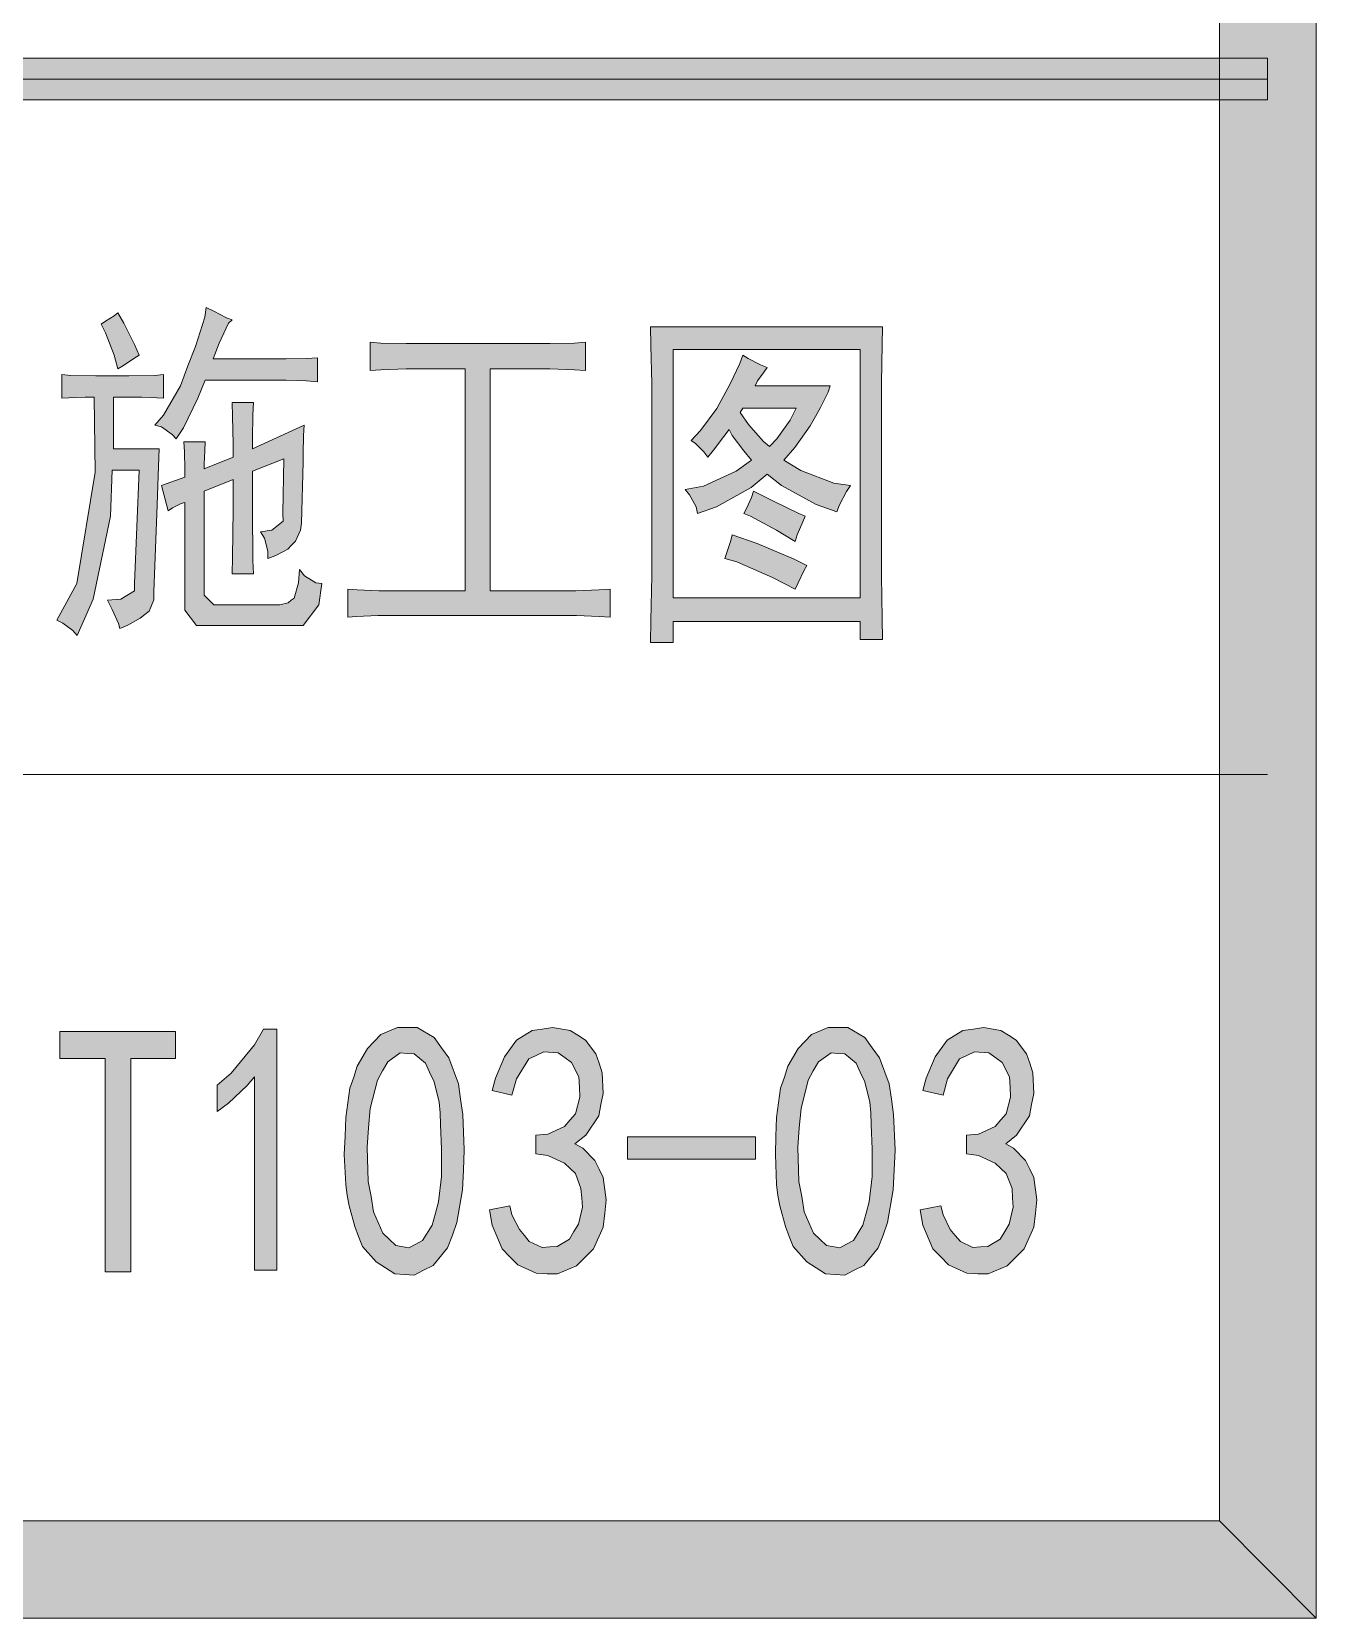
# Model space of a CAD drawing. Header units: millimetres. Extents: x 0 to 586, y 0 to 414.
# Drawn here: x 566.98 to 576.12, y 9.51 to 20.79 of the extents above; entities that cross this region are included whole.
import ezdxf

# ---------------------------------------------------------------- set-up
doc = ezdxf.new("R2010")
doc.units = ezdxf.units.MM

msp = doc.modelspace()

# ---------------------------------------------------------------- hatches: boundary and pattern name
h = msp.add_hatch(color=0)
h.dxf.hatch_style = 2
h.paths.add_polyline_path([(576.117861, 9.514417), (575.429944, 10.205861), (575.429944, 403.877639), (576.117861, 404.569083)])
h = msp.add_hatch(color=0)
h.dxf.hatch_style = 2
h.paths.add_polyline_path([(541.390417, 20.305889), (541.390417, 20.602222), (575.772139, 20.602222), (575.772139, 20.305889)])
h = msp.add_hatch(color=0)
h.dxf.hatch_style = 2
h.paths.add_polyline_path([(568.409667, 18.743083), (568.384972, 18.718389), (568.317944, 18.577278), (568.275611, 18.464389), (568.720111, 18.464389), (568.794194, 18.464389), (568.938833, 18.467917), (569.016444, 18.471444), (569.016444, 18.302111), (568.938833, 18.309167), (568.794194, 18.312694), (568.720111, 18.312694), (568.219167, 18.312694), (568.16625, 18.185694), (568.063944, 17.974028), (568.011028, 17.896417), (567.982806, 17.928167), (567.908722, 17.981083), (567.859333, 17.995194), (567.922833, 18.06575), (568.042778, 18.273889), (568.095694, 18.415), (568.148611, 18.552583), (568.215639, 18.760722), (568.226222, 18.831278), (568.279139, 18.803056), (568.370861, 18.757194)])
h = msp.add_hatch(color=0)
h.dxf.hatch_style = 2
h.paths.add_polyline_path([(567.598278, 18.792472), (567.640611, 18.718389), (567.714694, 18.566694), (567.749972, 18.492611), (567.711167, 18.467917), (567.637083, 18.418528), (567.598278, 18.393833), (567.570056, 18.492611), (567.510083, 18.651361), (567.478333, 18.711333), (567.510083, 18.7325), (567.570056, 18.771306)])
h = msp.add_hatch(color=0)
h.paths.add_polyline_path([(573.034583, 18.693694), (573.031056, 18.566694), (573.027528, 18.295056), (573.027528, 18.143361), (573.027528, 17.077972), (573.027528, 16.92275), (573.031056, 16.619361), (573.034583, 16.471194), (572.875833, 16.471194), (572.875833, 16.598194), (571.545861, 16.598194), (571.545861, 16.450028), (571.383583, 16.450028), (571.387111, 16.60525), (571.394167, 16.92275), (571.394167, 17.088556), (571.394167, 18.143361), (571.394167, 18.288), (571.387111, 18.563167), (571.383583, 18.693694)])
h.paths.add_polyline_path([(572.875833, 16.767528), (572.875833, 18.531417), (571.545861, 18.531417), (571.545861, 16.767528)])
h = msp.add_hatch(color=0)
h.dxf.hatch_style = 2
h.paths.add_polyline_path([(570.572194, 18.57375), (570.667444, 18.57375), (570.843833, 18.577278), (570.921444, 18.584333), (570.921444, 18.38325), (570.843833, 18.386778), (570.667444, 18.393833), (570.572194, 18.393833), (570.244111, 18.393833), (570.244111, 16.816917), (570.762694, 16.816917), (570.854417, 16.816917), (571.020222, 16.823972), (571.097833, 16.8275), (571.097833, 16.629944), (571.020222, 16.633472), (570.857944, 16.640528), (570.76975, 16.640528), (569.535028, 16.640528), (569.446833, 16.640528), (569.295139, 16.633472), (569.231639, 16.629944), (569.231639, 16.8275), (569.298667, 16.823972), (569.453889, 16.816917), (569.542083, 16.816917), (570.067722, 16.816917), (570.067722, 18.393833), (569.750222, 18.393833), (569.647917, 18.393833), (569.468, 18.386778), (569.390389, 18.38325), (569.390389, 18.584333), (569.468, 18.577278), (569.647917, 18.57375), (569.750222, 18.57375)])
h = msp.add_hatch(color=0)
h.paths.add_polyline_path([(572.212611, 18.404417), (572.191444, 18.372667), (572.145583, 18.309167), (572.127944, 18.273889), (572.660639, 18.273889), (572.646528, 18.228028), (572.593611, 18.118667), (572.558333, 18.055167), (572.519528, 17.988139), (572.410167, 17.836444), (572.332556, 17.744722), (572.4525, 17.670639), (572.688861, 17.582444), (572.805278, 17.564806), (572.777056, 17.522472), (572.727667, 17.427222), (572.710028, 17.377833), (572.561861, 17.43075), (572.314917, 17.564806), (572.212611, 17.645944), (572.099722, 17.550694), (571.852778, 17.413111), (571.718722, 17.36725), (571.708139, 17.413111), (571.662278, 17.497778), (571.630528, 17.536583), (571.761056, 17.561278), (571.993889, 17.667111), (572.10325, 17.744722), (572.046806, 17.81175), (571.965667, 17.921111), (571.9445, 17.963444), (571.905694, 17.914056), (571.831611, 17.815278), (571.792806, 17.765889), (571.764583, 17.804694), (571.704611, 17.864667), (571.672861, 17.885833), (571.739889, 17.956389), (571.856306, 18.111611), (571.902167, 18.199806), (571.951556, 18.288), (572.018583, 18.432639), (572.03975, 18.492611), (572.078556, 18.467917), (572.16675, 18.422056)])
h.paths.add_polyline_path([(572.022111, 18.083389), (572.082083, 17.998722), (572.187917, 17.878778), (572.23025, 17.8435), (572.283167, 17.896417), (572.378417, 18.030472), (572.42075, 18.115139), (572.03975, 18.115139)])
h = msp.add_hatch(color=0)
h.dxf.hatch_style = 2
h.paths.add_polyline_path([(567.922833, 18.185694), (567.873444, 18.189222), (567.767611, 18.19275), (567.714694, 18.19275), (567.566528, 18.19275), (567.566528, 17.825861), (567.891083, 17.825861), (567.887556, 17.765889), (567.8805, 17.564806), (567.876972, 17.427222), (567.852278, 16.809861), (567.852278, 16.753417), (567.820528, 16.672278), (567.788778, 16.647583), (567.757028, 16.622889), (567.668833, 16.5735), (567.612389, 16.548806), (567.601806, 16.584083), (567.555944, 16.682861), (567.524194, 16.749889), (567.619444, 16.756944), (567.714694, 16.816917), (567.714694, 16.869833), (567.749972, 17.674167), (567.555944, 17.674167), (567.545361, 17.346083), (567.421889, 16.756944), (567.309, 16.499417), (567.27725, 16.534694), (567.206694, 16.587611), (567.164361, 16.608778), (567.305472, 16.869833), (567.436, 17.660056), (567.428944, 18.19275), (567.365444, 18.19275), (567.249028, 18.189222), (567.199639, 18.185694), (567.199639, 18.355028), (567.263139, 18.347972), (567.439528, 18.344444), (567.555944, 18.344444), (567.675889, 18.344444), (567.859333, 18.347972), (567.922833, 18.355028)])
h = msp.add_hatch(color=0)
h.dxf.hatch_style = 2
h.paths.add_polyline_path([(568.074528, 17.624778), (568.074528, 17.681222), (568.071, 17.804694), (568.067472, 17.87525), (568.219167, 17.87525), (568.215639, 17.81175), (568.212111, 17.7165), (568.212111, 17.68475), (568.416722, 17.765889), (568.416722, 17.861139), (568.413194, 18.055167), (568.409667, 18.153944), (568.561361, 18.153944), (568.557833, 18.06575), (568.554306, 17.899944), (568.554306, 17.825861), (568.921194, 17.995194), (568.917667, 17.921111), (568.914139, 17.790583), (568.914139, 17.734139), (568.903556, 17.296694), (568.8965, 17.247306), (568.861222, 17.169694), (568.833, 17.141472), (568.804778, 17.11325), (568.720111, 17.067389), (568.663667, 17.046222), (568.663667, 17.099139), (568.638972, 17.190861), (568.61075, 17.236722), (568.691889, 17.247306), (568.773028, 17.310806), (568.7695, 17.36725), (568.776556, 17.755306), (568.554306, 17.667111), (568.554306, 17.395472), (568.557833, 17.032111), (568.561361, 16.936861), (568.409667, 16.936861), (568.413194, 17.056806), (568.416722, 17.391944), (568.416722, 17.607139), (568.212111, 17.526), (568.212111, 16.848667), (568.212111, 16.785167), (568.279139, 16.718139), (568.346167, 16.718139), (568.713056, 16.718139), (568.748333, 16.718139), (568.808306, 16.73225), (568.829472, 16.749889), (568.850639, 16.764), (568.882389, 16.873361), (568.889444, 16.968611), (568.924722, 16.92275), (569.005861, 16.873361), (569.048194, 16.869833), (569.027028, 16.718139), (568.914139, 16.569972), (568.815361, 16.569972), (568.233278, 16.569972), (568.155667, 16.569972), (568.074528, 16.679333), (568.074528, 16.788694), (568.074528, 17.444861), (568.046306, 17.437806), (567.986333, 17.406056), (567.954583, 17.384889), (567.908722, 17.564806)])
h = msp.add_hatch(color=0)
h.dxf.hatch_style = 2
h.paths.add_polyline_path([(572.117361, 17.526), (572.254944, 17.455444), (572.438389, 17.36725), (572.48425, 17.346083), (572.466611, 17.307278), (572.427806, 17.215556), (572.413694, 17.166167), (572.279639, 17.247306), (572.096194, 17.346083), (572.046806, 17.36725), (572.067972, 17.402528), (572.10325, 17.480139)])
h = msp.add_hatch(color=0)
h.dxf.hatch_style = 2
h.paths.add_polyline_path([(571.965667, 17.215556), (572.142056, 17.152056), (572.406639, 17.042694), (572.494833, 16.996833), (572.473667, 16.958028), (572.434861, 16.873361), (572.413694, 16.8275), (572.251417, 16.912167), (571.997417, 17.021528), (571.91275, 17.046222), (571.926861, 17.088556), (571.955083, 17.173222)])
h = msp.add_hatch(color=0)
h.dxf.hatch_style = 2
h.paths.add_polyline_path([(568.0075, 13.49375), (567.69, 13.49375), (567.69, 11.976806), (567.506556, 11.976806), (567.506556, 13.49375), (567.185528, 13.49375), (567.185528, 13.68425), (568.0075, 13.68425)])
h = msp.add_hatch(color=0)
h.dxf.hatch_style = 2
h.paths.add_polyline_path([(568.568417, 13.363222), (568.5155, 13.299722), (568.384972, 13.17625), (568.303833, 13.116278), (568.303833, 13.30325), (568.402611, 13.387917), (568.568417, 13.589), (568.631917, 13.701889), (568.727167, 13.701889), (568.727167, 11.987389), (568.568417, 11.987389)])
h = msp.add_hatch(color=0)
h.paths.add_polyline_path([(569.214, 12.939889), (569.217528, 13.073944), (569.24575, 13.282083), (569.273972, 13.359694), (569.298667, 13.437306), (569.37275, 13.564306), (569.418611, 13.613694), (569.468, 13.663083), (569.584417, 13.712472), (569.654972, 13.712472), (569.725528, 13.712472), (569.845472, 13.641917), (569.898389, 13.567833), (569.951306, 13.497278), (570.018333, 13.313833), (570.032444, 13.204472), (570.050083, 13.095111), (570.060667, 12.844639), (570.053611, 12.7), (570.046556, 12.558889), (570.00775, 12.326056), (569.976, 12.237861), (569.940722, 12.146139), (569.838417, 12.022667), (569.771389, 11.987389), (569.704361, 11.952111), (569.566778, 11.962694), (569.49975, 12.005028), (569.432722, 12.047361), (569.337472, 12.156722), (569.30925, 12.227278), (569.281028, 12.297833), (569.242222, 12.446), (569.228111, 12.520083), (569.217528, 12.597694), (569.206944, 12.809361)])
h.paths.add_polyline_path([(569.379806, 12.999861), (569.369222, 12.862278), (569.376278, 12.618861), (569.397444, 12.513028), (569.415083, 12.403667), (569.482111, 12.251972), (569.527972, 12.206111), (569.573833, 12.163778), (569.665556, 12.146139), (569.714944, 12.174361), (569.764333, 12.199056), (569.831361, 12.308417), (569.856056, 12.393083), (569.877222, 12.474222), (569.898389, 12.654139), (569.898389, 12.749389), (569.898389, 12.848167), (569.891333, 13.024556), (569.887806, 13.105694), (569.88075, 13.183306), (569.845472, 13.327944), (569.813722, 13.394972), (569.7855, 13.458472), (569.704361, 13.5255), (569.654972, 13.529028), (569.605583, 13.532556), (569.517389, 13.469056), (569.478583, 13.405556), (569.443306, 13.338528), (569.390389, 13.137444)])
h = msp.add_hatch(color=0)
h.dxf.hatch_style = 2
h.paths.add_polyline_path([(570.240583, 12.417778), (570.385222, 12.446), (570.399333, 12.3825), (570.45225, 12.276667), (570.487528, 12.234333), (570.522806, 12.192), (570.614528, 12.149667), (570.667444, 12.153194), (570.720361, 12.156722), (570.808556, 12.209639), (570.840306, 12.262556), (570.872056, 12.315472), (570.900278, 12.435417), (570.89675, 12.502444), (570.889694, 12.569472), (570.850889, 12.675306), (570.812083, 12.710583), (570.773278, 12.749389), (570.653333, 12.802306), (570.568667, 12.816417), (570.568667, 12.946944), (570.653333, 12.954), (570.773278, 13.010444), (570.812083, 13.056306), (570.850889, 13.098639), (570.882639, 13.218583), (570.879111, 13.289139), (570.875583, 13.363222), (570.822667, 13.465528), (570.776806, 13.497278), (570.727417, 13.532556), (570.625111, 13.539611), (570.572194, 13.514917), (570.519278, 13.490222), (570.431083, 13.349111), (570.399333, 13.232694), (570.258222, 13.264444), (570.282917, 13.352639), (570.346417, 13.504333), (570.38875, 13.564306), (570.431083, 13.624278), (570.543972, 13.691306), (570.614528, 13.701889), (570.688611, 13.712472), (570.812083, 13.691306), (570.868528, 13.659556), (570.921444, 13.624278), (570.995528, 13.5255), (571.020222, 13.458472), (571.041389, 13.391444), (571.048444, 13.243278), (571.030806, 13.165667), (571.016694, 13.084528), (570.924972, 12.946944), (570.847361, 12.886972), (570.903806, 12.855222), (570.988472, 12.767028), (571.020222, 12.707056), (571.048444, 12.647083), (571.069611, 12.488333), (571.059028, 12.393083), (571.048444, 12.294306), (570.977889, 12.139083), (570.917917, 12.079111), (570.857944, 12.019139), (570.723889, 11.962694), (570.649806, 11.962694), (570.572194, 11.966222), (570.441667, 12.026194), (570.385222, 12.082639), (570.328778, 12.139083), (570.258222, 12.308417)])
h = msp.add_hatch(color=0)
h.paths.add_polyline_path([(572.276111, 12.939889), (572.279639, 13.073944), (572.307861, 13.282083), (572.336083, 13.359694), (572.360778, 13.437306), (572.434861, 13.564306), (572.480722, 13.613694), (572.530111, 13.663083), (572.646528, 13.712472), (572.717083, 13.712472), (572.787639, 13.712472), (572.907583, 13.641917), (572.9605, 13.567833), (573.013417, 13.497278), (573.080444, 13.313833), (573.098083, 13.204472), (573.112194, 13.095111), (573.122778, 12.844639), (573.115722, 12.7), (573.108667, 12.558889), (573.069861, 12.326056), (573.038111, 12.237861), (573.002833, 12.146139), (572.900528, 12.022667), (572.8335, 11.987389), (572.766472, 11.952111), (572.628889, 11.962694), (572.561861, 12.005028), (572.494833, 12.047361), (572.399583, 12.156722), (572.371361, 12.227278), (572.343139, 12.297833), (572.304333, 12.446), (572.290222, 12.520083), (572.279639, 12.597694), (572.272583, 12.809361)])
h.paths.add_polyline_path([(572.441917, 12.999861), (572.431333, 12.862278), (572.438389, 12.618861), (572.459556, 12.513028), (572.477194, 12.403667), (572.544222, 12.251972), (572.590083, 12.206111), (572.635944, 12.163778), (572.731194, 12.146139), (572.777056, 12.174361), (572.826444, 12.199056), (572.893472, 12.308417), (572.918167, 12.393083), (572.939333, 12.474222), (572.9605, 12.654139), (572.9605, 12.749389), (572.9605, 12.848167), (572.953444, 13.024556), (572.949917, 13.105694), (572.942861, 13.183306), (572.907583, 13.327944), (572.875833, 13.394972), (572.847611, 13.458472), (572.766472, 13.5255), (572.717083, 13.529028), (572.667694, 13.532556), (572.5795, 13.469056), (572.540694, 13.405556), (572.505417, 13.338528), (572.456028, 13.137444)])
h = msp.add_hatch(color=0)
h.dxf.hatch_style = 2
h.paths.add_polyline_path([(573.302694, 12.417778), (573.447333, 12.446), (573.464972, 12.3825), (573.514361, 12.276667), (573.549639, 12.234333), (573.588444, 12.192), (573.676639, 12.149667), (573.729556, 12.153194), (573.782472, 12.156722), (573.870667, 12.209639), (573.902417, 12.262556), (573.934167, 12.315472), (573.962389, 12.435417), (573.958861, 12.502444), (573.955333, 12.569472), (573.913, 12.675306), (573.874194, 12.710583), (573.835389, 12.749389), (573.715444, 12.802306), (573.630778, 12.816417), (573.630778, 12.946944), (573.715444, 12.954), (573.835389, 13.010444), (573.874194, 13.056306), (573.913, 13.098639), (573.94475, 13.218583), (573.941222, 13.289139), (573.937694, 13.363222), (573.884778, 13.465528), (573.838917, 13.497278), (573.789528, 13.532556), (573.687222, 13.539611), (573.634306, 13.514917), (573.581389, 13.490222), (573.496722, 13.349111), (573.464972, 13.232694), (573.320333, 13.264444), (573.345028, 13.352639), (573.408528, 13.504333), (573.450861, 13.564306), (573.493194, 13.624278), (573.606083, 13.691306), (573.680167, 13.701889), (573.750722, 13.712472), (573.874194, 13.691306), (573.930639, 13.659556), (573.983556, 13.624278), (574.057639, 13.5255), (574.082333, 13.458472), (574.1035, 13.391444), (574.110556, 13.243278), (574.092917, 13.165667), (574.078806, 13.084528), (573.987083, 12.946944), (573.909472, 12.886972), (573.965917, 12.855222), (574.050583, 12.767028), (574.082333, 12.707056), (574.110556, 12.647083), (574.131722, 12.488333), (574.121139, 12.393083), (574.110556, 12.294306), (574.04, 12.139083), (573.980028, 12.079111), (573.920056, 12.019139), (573.786, 11.962694), (573.711917, 11.962694), (573.634306, 11.966222), (573.503778, 12.026194), (573.447333, 12.082639), (573.390889, 12.139083), (573.320333, 12.308417)])
h = msp.add_hatch(color=0)
h.dxf.hatch_style = 2
h.paths.add_polyline_path([(572.131472, 12.777611), (571.221306, 12.777611), (571.221306, 12.936361), (572.131472, 12.936361)])
h = msp.add_hatch(color=0)
h.dxf.hatch_style = 2
h.paths.add_polyline_path([(24.302861, 9.514417), (24.994306, 10.205861), (575.429944, 10.205861), (576.117861, 9.514417)])

# ---------------------------------------------------------------- linework, layer by layer
at = {"color": 0, "lineweight": 0}
for points in [[(576.117861, 9.514417), (575.429944, 10.205861), (575.429944, 403.877639), (576.117861, 404.569083)], [(541.390417, 20.305889), (541.390417, 20.602222), (575.772139, 20.602222), (575.772139, 20.305889)], [(568.409667, 18.743083), (568.384972, 18.718389), (568.317944, 18.577278), (568.275611, 18.464389), (568.720111, 18.464389), (568.794194, 18.464389), (568.938833, 18.467917), (569.016444, 18.471444), (569.016444, 18.302111), (568.938833, 18.309167), (568.794194, 18.312694), (568.720111, 18.312694), (568.219167, 18.312694), (568.16625, 18.185694), (568.063944, 17.974028), (568.011028, 17.896417), (567.982806, 17.928167), (567.908722, 17.981083), (567.859333, 17.995194), (567.922833, 18.06575), (568.042778, 18.273889), (568.095694, 18.415), (568.148611, 18.552583), (568.215639, 18.760722), (568.226222, 18.831278), (568.279139, 18.803056), (568.370861, 18.757194)], [(567.598278, 18.792472), (567.640611, 18.718389), (567.714694, 18.566694), (567.749972, 18.492611), (567.711167, 18.467917), (567.637083, 18.418528), (567.598278, 18.393833), (567.570056, 18.492611), (567.510083, 18.651361), (567.478333, 18.711333), (567.510083, 18.7325), (567.570056, 18.771306)], [(573.034583, 18.693694), (573.031056, 18.566694), (573.027528, 18.295056), (573.027528, 18.143361), (573.027528, 17.077972), (573.027528, 16.92275), (573.031056, 16.619361), (573.034583, 16.471194), (572.875833, 16.471194), (572.875833, 16.598194), (571.545861, 16.598194), (571.545861, 16.450028), (571.383583, 16.450028), (571.387111, 16.60525), (571.394167, 16.92275), (571.394167, 17.088556), (571.394167, 18.143361), (571.394167, 18.288), (571.387111, 18.563167), (571.383583, 18.693694)], [(570.572194, 18.57375), (570.667444, 18.57375), (570.843833, 18.577278), (570.921444, 18.584333), (570.921444, 18.38325), (570.843833, 18.386778), (570.667444, 18.393833), (570.572194, 18.393833), (570.244111, 18.393833), (570.244111, 16.816917), (570.762694, 16.816917), (570.854417, 16.816917), (571.020222, 16.823972), (571.097833, 16.8275), (571.097833, 16.629944), (571.020222, 16.633472), (570.857944, 16.640528), (570.76975, 16.640528), (569.535028, 16.640528), (569.446833, 16.640528), (569.295139, 16.633472), (569.231639, 16.629944), (569.231639, 16.8275), (569.298667, 16.823972), (569.453889, 16.816917), (569.542083, 16.816917), (570.067722, 16.816917), (570.067722, 18.393833), (569.750222, 18.393833), (569.647917, 18.393833), (569.468, 18.386778), (569.390389, 18.38325), (569.390389, 18.584333), (569.468, 18.577278), (569.647917, 18.57375), (569.750222, 18.57375)], [(572.875833, 16.767528), (572.875833, 18.531417), (571.545861, 18.531417), (571.545861, 16.767528)], [(572.212611, 18.404417), (572.191444, 18.372667), (572.145583, 18.309167), (572.127944, 18.273889), (572.660639, 18.273889), (572.646528, 18.228028), (572.593611, 18.118667), (572.558333, 18.055167), (572.519528, 17.988139), (572.410167, 17.836444), (572.332556, 17.744722), (572.4525, 17.670639), (572.688861, 17.582444), (572.805278, 17.564806), (572.777056, 17.522472), (572.727667, 17.427222), (572.710028, 17.377833), (572.561861, 17.43075), (572.314917, 17.564806), (572.212611, 17.645944), (572.099722, 17.550694), (571.852778, 17.413111), (571.718722, 17.36725), (571.708139, 17.413111), (571.662278, 17.497778), (571.630528, 17.536583), (571.761056, 17.561278), (571.993889, 17.667111), (572.10325, 17.744722), (572.046806, 17.81175), (571.965667, 17.921111), (571.9445, 17.963444), (571.905694, 17.914056), (571.831611, 17.815278), (571.792806, 17.765889), (571.764583, 17.804694), (571.704611, 17.864667), (571.672861, 17.885833), (571.739889, 17.956389), (571.856306, 18.111611), (571.902167, 18.199806), (571.951556, 18.288), (572.018583, 18.432639), (572.03975, 18.492611), (572.078556, 18.467917), (572.16675, 18.422056)], [(567.922833, 18.185694), (567.873444, 18.189222), (567.767611, 18.19275), (567.714694, 18.19275), (567.566528, 18.19275), (567.566528, 17.825861), (567.891083, 17.825861), (567.887556, 17.765889), (567.8805, 17.564806), (567.876972, 17.427222), (567.852278, 16.809861), (567.852278, 16.753417), (567.820528, 16.672278), (567.788778, 16.647583), (567.757028, 16.622889), (567.668833, 16.5735), (567.612389, 16.548806), (567.601806, 16.584083), (567.555944, 16.682861), (567.524194, 16.749889), (567.619444, 16.756944), (567.714694, 16.816917), (567.714694, 16.869833), (567.749972, 17.674167), (567.555944, 17.674167), (567.545361, 17.346083), (567.421889, 16.756944), (567.309, 16.499417), (567.27725, 16.534694), (567.206694, 16.587611), (567.164361, 16.608778), (567.305472, 16.869833), (567.436, 17.660056), (567.428944, 18.19275), (567.365444, 18.19275), (567.249028, 18.189222), (567.199639, 18.185694), (567.199639, 18.355028), (567.263139, 18.347972), (567.439528, 18.344444), (567.555944, 18.344444), (567.675889, 18.344444), (567.859333, 18.347972), (567.922833, 18.355028)], [(568.074528, 17.624778), (568.074528, 17.681222), (568.071, 17.804694), (568.067472, 17.87525), (568.219167, 17.87525), (568.215639, 17.81175), (568.212111, 17.7165), (568.212111, 17.68475), (568.416722, 17.765889), (568.416722, 17.861139), (568.413194, 18.055167), (568.409667, 18.153944), (568.561361, 18.153944), (568.557833, 18.06575), (568.554306, 17.899944), (568.554306, 17.825861), (568.921194, 17.995194), (568.917667, 17.921111), (568.914139, 17.790583), (568.914139, 17.734139), (568.903556, 17.296694), (568.8965, 17.247306), (568.861222, 17.169694), (568.833, 17.141472), (568.804778, 17.11325), (568.720111, 17.067389), (568.663667, 17.046222), (568.663667, 17.099139), (568.638972, 17.190861), (568.61075, 17.236722), (568.691889, 17.247306), (568.773028, 17.310806), (568.7695, 17.36725), (568.776556, 17.755306), (568.554306, 17.667111), (568.554306, 17.395472), (568.557833, 17.032111), (568.561361, 16.936861), (568.409667, 16.936861), (568.413194, 17.056806), (568.416722, 17.391944), (568.416722, 17.607139), (568.212111, 17.526), (568.212111, 16.848667), (568.212111, 16.785167), (568.279139, 16.718139), (568.346167, 16.718139), (568.713056, 16.718139), (568.748333, 16.718139), (568.808306, 16.73225), (568.829472, 16.749889), (568.850639, 16.764), (568.882389, 16.873361), (568.889444, 16.968611), (568.924722, 16.92275), (569.005861, 16.873361), (569.048194, 16.869833), (569.027028, 16.718139), (568.914139, 16.569972), (568.815361, 16.569972), (568.233278, 16.569972), (568.155667, 16.569972), (568.074528, 16.679333), (568.074528, 16.788694), (568.074528, 17.444861), (568.046306, 17.437806), (567.986333, 17.406056), (567.954583, 17.384889), (567.908722, 17.564806)], [(572.022111, 18.083389), (572.082083, 17.998722), (572.187917, 17.878778), (572.23025, 17.8435), (572.283167, 17.896417), (572.378417, 18.030472), (572.42075, 18.115139), (572.03975, 18.115139)], [(572.117361, 17.526), (572.254944, 17.455444), (572.438389, 17.36725), (572.48425, 17.346083), (572.466611, 17.307278), (572.427806, 17.215556), (572.413694, 17.166167), (572.279639, 17.247306), (572.096194, 17.346083), (572.046806, 17.36725), (572.067972, 17.402528), (572.10325, 17.480139)], [(571.965667, 17.215556), (572.142056, 17.152056), (572.406639, 17.042694), (572.494833, 16.996833), (572.473667, 16.958028), (572.434861, 16.873361), (572.413694, 16.8275), (572.251417, 16.912167), (571.997417, 17.021528), (571.91275, 17.046222), (571.926861, 17.088556), (571.955083, 17.173222)], [(568.0075, 13.49375), (567.69, 13.49375), (567.69, 11.976806), (567.506556, 11.976806), (567.506556, 13.49375), (567.185528, 13.49375), (567.185528, 13.68425), (568.0075, 13.68425)], [(568.568417, 13.363222), (568.5155, 13.299722), (568.384972, 13.17625), (568.303833, 13.116278), (568.303833, 13.30325), (568.402611, 13.387917), (568.568417, 13.589), (568.631917, 13.701889), (568.727167, 13.701889), (568.727167, 11.987389), (568.568417, 11.987389)], [(569.214, 12.939889), (569.217528, 13.073944), (569.24575, 13.282083), (569.273972, 13.359694), (569.298667, 13.437306), (569.37275, 13.564306), (569.418611, 13.613694), (569.468, 13.663083), (569.584417, 13.712472), (569.654972, 13.712472), (569.725528, 13.712472), (569.845472, 13.641917), (569.898389, 13.567833), (569.951306, 13.497278), (570.018333, 13.313833), (570.032444, 13.204472), (570.050083, 13.095111), (570.060667, 12.844639), (570.053611, 12.7), (570.046556, 12.558889), (570.00775, 12.326056), (569.976, 12.237861), (569.940722, 12.146139), (569.838417, 12.022667), (569.771389, 11.987389), (569.704361, 11.952111), (569.566778, 11.962694), (569.49975, 12.005028), (569.432722, 12.047361), (569.337472, 12.156722), (569.30925, 12.227278), (569.281028, 12.297833), (569.242222, 12.446), (569.228111, 12.520083), (569.217528, 12.597694), (569.206944, 12.809361)], [(570.240583, 12.417778), (570.385222, 12.446), (570.399333, 12.3825), (570.45225, 12.276667), (570.487528, 12.234333), (570.522806, 12.192), (570.614528, 12.149667), (570.667444, 12.153194), (570.720361, 12.156722), (570.808556, 12.209639), (570.840306, 12.262556), (570.872056, 12.315472), (570.900278, 12.435417), (570.89675, 12.502444), (570.889694, 12.569472), (570.850889, 12.675306), (570.812083, 12.710583), (570.773278, 12.749389), (570.653333, 12.802306), (570.568667, 12.816417), (570.568667, 12.946944), (570.653333, 12.954), (570.773278, 13.010444), (570.812083, 13.056306), (570.850889, 13.098639), (570.882639, 13.218583), (570.879111, 13.289139), (570.875583, 13.363222), (570.822667, 13.465528), (570.776806, 13.497278), (570.727417, 13.532556), (570.625111, 13.539611), (570.572194, 13.514917), (570.519278, 13.490222), (570.431083, 13.349111), (570.399333, 13.232694), (570.258222, 13.264444), (570.282917, 13.352639), (570.346417, 13.504333), (570.38875, 13.564306), (570.431083, 13.624278), (570.543972, 13.691306), (570.614528, 13.701889), (570.688611, 13.712472), (570.812083, 13.691306), (570.868528, 13.659556), (570.921444, 13.624278), (570.995528, 13.5255), (571.020222, 13.458472), (571.041389, 13.391444), (571.048444, 13.243278), (571.030806, 13.165667), (571.016694, 13.084528), (570.924972, 12.946944), (570.847361, 12.886972), (570.903806, 12.855222), (570.988472, 12.767028), (571.020222, 12.707056), (571.048444, 12.647083), (571.069611, 12.488333), (571.059028, 12.393083), (571.048444, 12.294306), (570.977889, 12.139083), (570.917917, 12.079111), (570.857944, 12.019139), (570.723889, 11.962694), (570.649806, 11.962694), (570.572194, 11.966222), (570.441667, 12.026194), (570.385222, 12.082639), (570.328778, 12.139083), (570.258222, 12.308417)], [(572.276111, 12.939889), (572.279639, 13.073944), (572.307861, 13.282083), (572.336083, 13.359694), (572.360778, 13.437306), (572.434861, 13.564306), (572.480722, 13.613694), (572.530111, 13.663083), (572.646528, 13.712472), (572.717083, 13.712472), (572.787639, 13.712472), (572.907583, 13.641917), (572.9605, 13.567833), (573.013417, 13.497278), (573.080444, 13.313833), (573.098083, 13.204472), (573.112194, 13.095111), (573.122778, 12.844639), (573.115722, 12.7), (573.108667, 12.558889), (573.069861, 12.326056), (573.038111, 12.237861), (573.002833, 12.146139), (572.900528, 12.022667), (572.8335, 11.987389), (572.766472, 11.952111), (572.628889, 11.962694), (572.561861, 12.005028), (572.494833, 12.047361), (572.399583, 12.156722), (572.371361, 12.227278), (572.343139, 12.297833), (572.304333, 12.446), (572.290222, 12.520083), (572.279639, 12.597694), (572.272583, 12.809361)], [(573.302694, 12.417778), (573.447333, 12.446), (573.464972, 12.3825), (573.514361, 12.276667), (573.549639, 12.234333), (573.588444, 12.192), (573.676639, 12.149667), (573.729556, 12.153194), (573.782472, 12.156722), (573.870667, 12.209639), (573.902417, 12.262556), (573.934167, 12.315472), (573.962389, 12.435417), (573.958861, 12.502444), (573.955333, 12.569472), (573.913, 12.675306), (573.874194, 12.710583), (573.835389, 12.749389), (573.715444, 12.802306), (573.630778, 12.816417), (573.630778, 12.946944), (573.715444, 12.954), (573.835389, 13.010444), (573.874194, 13.056306), (573.913, 13.098639), (573.94475, 13.218583), (573.941222, 13.289139), (573.937694, 13.363222), (573.884778, 13.465528), (573.838917, 13.497278), (573.789528, 13.532556), (573.687222, 13.539611), (573.634306, 13.514917), (573.581389, 13.490222), (573.496722, 13.349111), (573.464972, 13.232694), (573.320333, 13.264444), (573.345028, 13.352639), (573.408528, 13.504333), (573.450861, 13.564306), (573.493194, 13.624278), (573.606083, 13.691306), (573.680167, 13.701889), (573.750722, 13.712472), (573.874194, 13.691306), (573.930639, 13.659556), (573.983556, 13.624278), (574.057639, 13.5255), (574.082333, 13.458472), (574.1035, 13.391444), (574.110556, 13.243278), (574.092917, 13.165667), (574.078806, 13.084528), (573.987083, 12.946944), (573.909472, 12.886972), (573.965917, 12.855222), (574.050583, 12.767028), (574.082333, 12.707056), (574.110556, 12.647083), (574.131722, 12.488333), (574.121139, 12.393083), (574.110556, 12.294306), (574.04, 12.139083), (573.980028, 12.079111), (573.920056, 12.019139), (573.786, 11.962694), (573.711917, 11.962694), (573.634306, 11.966222), (573.503778, 12.026194), (573.447333, 12.082639), (573.390889, 12.139083), (573.320333, 12.308417)], [(569.379806, 12.999861), (569.369222, 12.862278), (569.376278, 12.618861), (569.397444, 12.513028), (569.415083, 12.403667), (569.482111, 12.251972), (569.527972, 12.206111), (569.573833, 12.163778), (569.665556, 12.146139), (569.714944, 12.174361), (569.764333, 12.199056), (569.831361, 12.308417), (569.856056, 12.393083), (569.877222, 12.474222), (569.898389, 12.654139), (569.898389, 12.749389), (569.898389, 12.848167), (569.891333, 13.024556), (569.887806, 13.105694), (569.88075, 13.183306), (569.845472, 13.327944), (569.813722, 13.394972), (569.7855, 13.458472), (569.704361, 13.5255), (569.654972, 13.529028), (569.605583, 13.532556), (569.517389, 13.469056), (569.478583, 13.405556), (569.443306, 13.338528), (569.390389, 13.137444)], [(572.441917, 12.999861), (572.431333, 12.862278), (572.438389, 12.618861), (572.459556, 12.513028), (572.477194, 12.403667), (572.544222, 12.251972), (572.590083, 12.206111), (572.635944, 12.163778), (572.731194, 12.146139), (572.777056, 12.174361), (572.826444, 12.199056), (572.893472, 12.308417), (572.918167, 12.393083), (572.939333, 12.474222), (572.9605, 12.654139), (572.9605, 12.749389), (572.9605, 12.848167), (572.953444, 13.024556), (572.949917, 13.105694), (572.942861, 13.183306), (572.907583, 13.327944), (572.875833, 13.394972), (572.847611, 13.458472), (572.766472, 13.5255), (572.717083, 13.529028), (572.667694, 13.532556), (572.5795, 13.469056), (572.540694, 13.405556), (572.505417, 13.338528), (572.456028, 13.137444)], [(572.131472, 12.777611), (571.221306, 12.777611), (571.221306, 12.936361), (572.131472, 12.936361)], [(24.302861, 9.514417), (24.994306, 10.205861), (575.429944, 10.205861), (576.117861, 9.514417)]]:
    msp.add_lwpolyline(points, close=True, dxfattribs=at)
for points in [[(575.772139, 20.454056), (541.390417, 20.454056)], [(541.390417, 15.511639), (575.772139, 15.511639)]]:
    msp.add_lwpolyline(points, dxfattribs=at)

doc.saveas('drawing.dxf')
